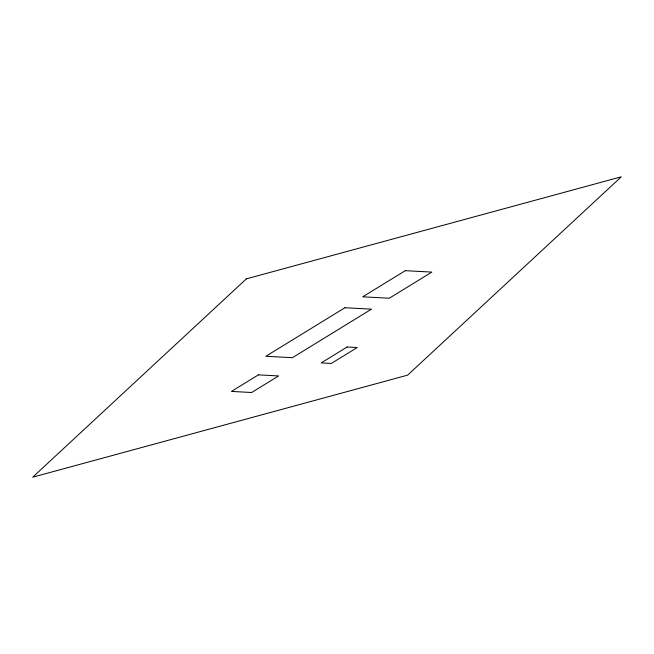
<?xml version="1.0" encoding="UTF-8"?>
<svg xmlns="http://www.w3.org/2000/svg" width="654" height="654" viewBox="0 0 654 654"><rect width="100%" height="100%" fill="white"/><g stroke="black" fill="none" stroke-linecap="round" stroke-linejoin="round"><path stroke-width="0.98" d="M246.354 278.866L32.7 477.191L407.646 375.134L621.3 176.809L246.354 278.866M344.928 307.732L265.843 356.283L292.412 357.697L371.497 309.146L344.928 307.732M405.284 270.674L362.725 296.81L389.293 298.224L431.853 272.089L405.284 270.674M258.404 374.865L231.442 391.419L251.635 392.498L278.604 375.944L258.404 374.865M347.135 346.996L321.212 362.913L331.308 363.444L357.231 347.536L347.135 346.996"/></g></svg>
